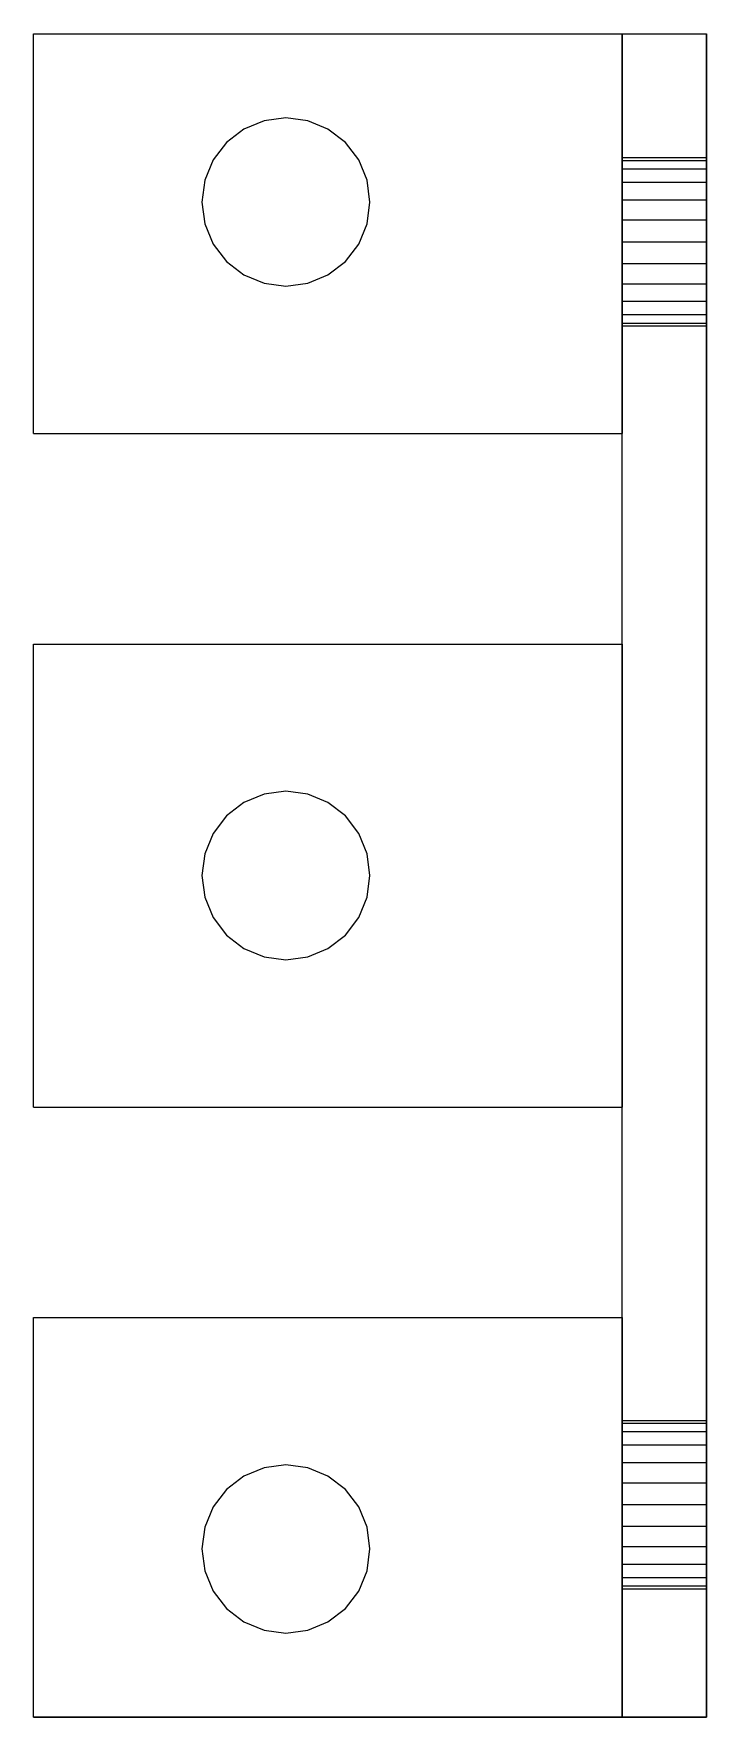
# Model space of a CAD drawing. Header units: metres. Extents: x -0.87 to 0.13, y -2.5 to 0.
import ezdxf

# ---------------------------------------------------------------- set-up
doc = ezdxf.new("R2010")
doc.units = ezdxf.units.M

msp = doc.modelspace()

# ---------------------------------------------------------------- linework, layer by layer
at = {"layer": 'MY3DLAYER'}
for p, q in [((0, -2.5), (0, 0)), ((0, 0), (0, 0, 0.875)), ((0, 0), (0.125, 0)), ((0.125, 0), (0.125, 0, 1)), ((0.125, -2.5), (0.125, 0)), ((-0.875, -0.5938, 1), (-0.875, 0, 1)), ((-0.875, 0, 1), (0.125, 0, 1)), ((-0.875, 0, 0.875), (0, 0, 0.875)), ((-0.875, 0, 0.875), (-0.875, 0, 1)), ((-0.875, -0.5938, 0.875), (-0.875, 0, 0.875)), ((0, 0, 0.875), (0, -0.5938, 0.875)), ((0.125, 0, 1), (0.125, -2.5, 1)), ((-0.5625, -0.1417, 1), (-0.5884, -0.1616, 1)), ((-0.5625, -0.1417, 0.875), (-0.5884, -0.1616, 0.875)), ((-0.5324, -0.1293, 1), (-0.5625, -0.1417, 1)), ((-0.5324, -0.1293, 0.875), (-0.5625, -0.1417, 0.875)), ((-0.5625, -0.1417, 1), (-0.5625, -0.1417, 0.875)), ((-0.5, -0.125, 1), (-0.5324, -0.1293, 1)), ((-0.5, -0.125, 0.875), (-0.5324, -0.1293, 0.875)), ((-0.5324, -0.1293, 1), (-0.5324, -0.1293, 0.875)), ((-0.4676, -0.1293, 1), (-0.5, -0.125, 1)), ((-0.5, -0.125, 1), (-0.5, -0.125, 0.875)), ((-0.4676, -0.1293, 0.875), (-0.5, -0.125, 0.875)), ((-0.4375, -0.1417, 1), (-0.4676, -0.1293, 1)), ((-0.4676, -0.1293, 1), (-0.4676, -0.1293, 0.875)), ((-0.4375, -0.1417, 0.875), (-0.4676, -0.1293, 0.875)), ((-0.4116, -0.1616, 1), (-0.4375, -0.1417, 1)), ((-0.4375, -0.1417, 1), (-0.4375, -0.1417, 0.875)), ((-0.4116, -0.1616, 0.875), (-0.4375, -0.1417, 0.875)), ((-0.5884, -0.1616, 1), (-0.6083, -0.1875, 1)), ((-0.5884, -0.1616, 0.875), (-0.6083, -0.1875, 0.875)), ((-0.5884, -0.1616, 1), (-0.5884, -0.1616, 0.875)), ((-0.3917, -0.1875, 1), (-0.4116, -0.1616, 1)), ((-0.3917, -0.1875, 0.875), (-0.4116, -0.1616, 0.875)), ((-0.4116, -0.1616, 1), (-0.4116, -0.1616, 0.875)), ((-0.6083, -0.1875, 1), (-0.6207, -0.2176, 1)), ((-0.6083, -0.1875, 0.875), (-0.6207, -0.2176, 0.875)), ((-0.6083, -0.1875, 1), (-0.6083, -0.1875, 0.875)), ((-0.3793, -0.2176, 1), (-0.3917, -0.1875, 1)), ((-0.3917, -0.1875, 1), (-0.3917, -0.1875, 0.875)), ((-0.3793, -0.2176, 0.875), (-0.3917, -0.1875, 0.875)), ((0, -0.1845, 0.6939), (0, -0.1888, 0.7262)), ((0, -0.1888, 0.6615), (0, -0.1845, 0.6939)), ((0.125, -0.1845, 0.6939), (0, -0.1845, 0.6939)), ((0, -0.1888, 0.7262), (0, -0.2012, 0.7564)), ((0, -0.2012, 0.6314), (0, -0.1888, 0.6615)), ((0.125, -0.1888, 0.7262), (0, -0.1888, 0.7262)), ((0.125, -0.1888, 0.6615), (0, -0.1888, 0.6615)), ((0.125, -0.1845, 0.6939), (0.125, -0.1888, 0.7262)), ((0.125, -0.1888, 0.6615), (0.125, -0.1845, 0.6939)), ((0.125, -0.2012, 0.6314), (0.125, -0.1888, 0.6615)), ((0.125, -0.1888, 0.7262), (0.125, -0.2012, 0.7564)), ((-0.6207, -0.2176, 1), (-0.625, -0.25, 1)), ((-0.6207, -0.2176, 0.875), (-0.625, -0.25, 0.875)), ((-0.6207, -0.2176, 1), (-0.6207, -0.2176, 0.875)), ((-0.375, -0.25, 1), (-0.3793, -0.2176, 1)), ((-0.3793, -0.2176, 1), (-0.3793, -0.2176, 0.875)), ((-0.375, -0.25, 0.875), (-0.3793, -0.2176, 0.875)), ((0, -0.2012, 0.7564), (0, -0.2211, 0.7823)), ((0, -0.2211, 0.6055), (0, -0.2012, 0.6314)), ((0.125, -0.2012, 0.7564), (0, -0.2012, 0.7564)), ((0.125, -0.2012, 0.6314), (0, -0.2012, 0.6314)), ((0, -0.2211, 0.7823), (0, -0.247, 0.8022)), ((0, -0.247, 0.5856), (0, -0.2211, 0.6055)), ((0.125, -0.2211, 0.7823), (0, -0.2211, 0.7823)), ((0.125, -0.2211, 0.6055), (0, -0.2211, 0.6055)), ((0.125, -0.2012, 0.7564), (0.125, -0.2211, 0.7823)), ((0.125, -0.2211, 0.6055), (0.125, -0.2012, 0.6314)), ((0.125, -0.2211, 0.7823), (0.125, -0.247, 0.8022)), ((0.125, -0.247, 0.5856), (0.125, -0.2211, 0.6055)), ((0, -0.247, 0.8022), (0, -0.2771, 0.8146)), ((0, -0.2771, 0.5732), (0, -0.247, 0.5856)), ((0.125, -0.247, 0.8022), (0, -0.247, 0.8022)), ((0.125, -0.247, 0.5856), (0, -0.247, 0.5856)), ((0.125, -0.2771, 0.5732), (0.125, -0.247, 0.5856)), ((0.125, -0.247, 0.8022), (0.125, -0.2771, 0.8146)), ((-0.625, -0.25, 1), (-0.6207, -0.2824, 1)), ((-0.625, -0.25, 0.875), (-0.6207, -0.2824, 0.875)), ((-0.625, -0.25, 1), (-0.625, -0.25, 0.875)), ((-0.3793, -0.2824, 1), (-0.375, -0.25, 1)), ((-0.3793, -0.2824, 0.875), (-0.375, -0.25, 0.875)), ((-0.375, -0.25, 1), (-0.375, -0.25, 0.875)), ((-0.6207, -0.2824, 1), (-0.6083, -0.3125, 1)), ((-0.6207, -0.2824, 0.875), (-0.6083, -0.3125, 0.875)), ((-0.6207, -0.2824, 1), (-0.6207, -0.2824, 0.875)), ((-0.3917, -0.3125, 1), (-0.3793, -0.2824, 1)), ((-0.3917, -0.3125, 0.875), (-0.3793, -0.2824, 0.875)), ((-0.3793, -0.2824, 1), (-0.3793, -0.2824, 0.875)), ((0, -0.2771, 0.8146), (0, -0.3095, 0.8189)), ((0, -0.3095, 0.5689), (0, -0.2771, 0.5732)), ((0.125, -0.2771, 0.8146), (0, -0.2771, 0.8146)), ((0.125, -0.2771, 0.5732), (0, -0.2771, 0.5732)), ((0.125, -0.3095, 0.5689), (0.125, -0.2771, 0.5732)), ((0.125, -0.2771, 0.8146), (0.125, -0.3095, 0.8189)), ((-0.6083, -0.3125, 1), (-0.5884, -0.3384, 1)), ((-0.6083, -0.3125, 0.875), (-0.5884, -0.3384, 0.875)), ((-0.6083, -0.3125, 1), (-0.6083, -0.3125, 0.875)), ((-0.4116, -0.3384, 1), (-0.3917, -0.3125, 1)), ((-0.4116, -0.3384, 0.875), (-0.3917, -0.3125, 0.875)), ((-0.3917, -0.3125, 1), (-0.3917, -0.3125, 0.875)), ((0, -0.3095, 0.8189), (0, -0.3418, 0.8146)), ((0, -0.3418, 0.5732), (0, -0.3095, 0.5689)), ((0.125, -0.3095, 0.8189), (0, -0.3095, 0.8189)), ((0.125, -0.3095, 0.5689), (0, -0.3095, 0.5689)), ((0.125, -0.3418, 0.5732), (0.125, -0.3095, 0.5689)), ((0.125, -0.3095, 0.8189), (0.125, -0.3418, 0.8146)), ((-0.5884, -0.3384, 1), (-0.5625, -0.3583, 1)), ((-0.5884, -0.3384, 1), (-0.5884, -0.3384, 0.875)), ((-0.5884, -0.3384, 0.875), (-0.5625, -0.3583, 0.875)), ((-0.4375, -0.3583, 1), (-0.4116, -0.3384, 1)), ((-0.4375, -0.3583, 0.875), (-0.4116, -0.3384, 0.875)), ((-0.4116, -0.3384, 1), (-0.4116, -0.3384, 0.875)), ((0, -0.3418, 0.8146), (0, -0.372, 0.8022)), ((0, -0.372, 0.5856), (0, -0.3418, 0.5732)), ((0.125, -0.3418, 0.5732), (0, -0.3418, 0.5732)), ((0.125, -0.3418, 0.8146), (0, -0.3418, 0.8146)), ((0.125, -0.372, 0.5856), (0.125, -0.3418, 0.5732)), ((0.125, -0.3418, 0.8146), (0.125, -0.372, 0.8022)), ((-0.5625, -0.3583, 1), (-0.5324, -0.3707, 1)), ((-0.5625, -0.3583, 1), (-0.5625, -0.3583, 0.875)), ((-0.5625, -0.3583, 0.875), (-0.5324, -0.3707, 0.875)), ((-0.5324, -0.3707, 1), (-0.5, -0.375, 1)), ((-0.5324, -0.3707, 1), (-0.5324, -0.3707, 0.875)), ((-0.5324, -0.3707, 0.875), (-0.5, -0.375, 0.875)), ((-0.5, -0.375, 1), (-0.4676, -0.3707, 1)), ((-0.5, -0.375, 0.875), (-0.4676, -0.3707, 0.875)), ((-0.4676, -0.3707, 1), (-0.4375, -0.3583, 1)), ((-0.4676, -0.3707, 0.875), (-0.4375, -0.3583, 0.875)), ((-0.4676, -0.3707, 1), (-0.4676, -0.3707, 0.875)), ((-0.4375, -0.3583, 1), (-0.4375, -0.3583, 0.875)), ((0, -0.372, 0.8022), (0, -0.3979, 0.7823)), ((0, -0.3979, 0.6055), (0, -0.372, 0.5856)), ((0.125, -0.372, 0.8022), (0, -0.372, 0.8022)), ((0.125, -0.372, 0.5856), (0, -0.372, 0.5856)), ((0.125, -0.3979, 0.6055), (0.125, -0.372, 0.5856)), ((0.125, -0.372, 0.8022), (0.125, -0.3979, 0.7823)), ((-0.5, -0.375, 1), (-0.5, -0.375, 0.875)), ((0, -0.4177, 0.6314), (0, -0.3979, 0.6055)), ((0, -0.3979, 0.7823), (0, -0.4177, 0.7564)), ((0.125, -0.3979, 0.7823), (0, -0.3979, 0.7823)), ((0.125, -0.3979, 0.6055), (0, -0.3979, 0.6055)), ((0.125, -0.4177, 0.6314), (0.125, -0.3979, 0.6055)), ((0.125, -0.3979, 0.7823), (0.125, -0.4177, 0.7564)), ((0, -0.4302, 0.6615), (0, -0.4177, 0.6314)), ((0, -0.4177, 0.7564), (0, -0.4302, 0.7262)), ((0.125, -0.4177, 0.7564), (0, -0.4177, 0.7564)), ((0.125, -0.4177, 0.6314), (0, -0.4177, 0.6314)), ((0.125, -0.4302, 0.6615), (0.125, -0.4177, 0.6314)), ((0.125, -0.4177, 0.7564), (0.125, -0.4302, 0.7262)), ((0, -0.4302, 0.7262), (0, -0.4345, 0.6939)), ((0, -0.4345, 0.6939), (0, -0.4302, 0.6615)), ((0.125, -0.4302, 0.7262), (0, -0.4302, 0.7262)), ((0.125, -0.4302, 0.6615), (0, -0.4302, 0.6615)), ((0.125, -0.4345, 0.6939), (0, -0.4345, 0.6939)), ((0.125, -0.4345, 0.6939), (0.125, -0.4302, 0.6615)), ((0.125, -0.4302, 0.7262), (0.125, -0.4345, 0.6939)), ((-0.875, -0.5938, 1), (0, -0.5938, 1)), ((-0.875, -0.5938, 0.875), (-0.875, -0.5938, 1)), ((-0.875, -0.5938, 0.875), (0, -0.5938, 0.875)), ((0, -0.9063, 1), (0, -0.5938, 1)), ((0, -0.5938, 0.875), (0, -0.5938, 1)), ((-0.875, -0.9063, 1), (0, -0.9063, 1)), ((-0.875, -1.5938, 1), (-0.875, -0.9063, 1)), ((-0.875, -0.9063, 0.875), (0, -0.9063, 0.875)), ((-0.875, -1.5938, 0.875), (-0.875, -0.9063, 0.875)), ((-0.875, -0.9063, 0.875), (-0.875, -0.9063, 1)), ((0, -0.9063, 0.875), (0, -1.5938, 0.875)), ((0, -0.9063, 0.875), (0, -0.9063, 1)), ((-0.5625, -1.1417, 1), (-0.5884, -1.1616, 1)), ((-0.5625, -1.1417, 0.875), (-0.5884, -1.1616, 0.875)), ((-0.5324, -1.1293, 1), (-0.5625, -1.1417, 1)), ((-0.5324, -1.1293, 0.875), (-0.5625, -1.1417, 0.875)), ((-0.5625, -1.1417, 0.875), (-0.5625, -1.1417, 1)), ((-0.5, -1.125, 1), (-0.5324, -1.1293, 1)), ((-0.5, -1.125, 0.875), (-0.5324, -1.1293, 0.875)), ((-0.5324, -1.1293, 0.875), (-0.5324, -1.1293, 1)), ((-0.4676, -1.1293, 1), (-0.5, -1.125, 1)), ((-0.4676, -1.1293, 0.875), (-0.5, -1.125, 0.875)), ((-0.5, -1.125, 0.875), (-0.5, -1.125, 1)), ((-0.4375, -1.1417, 1), (-0.4676, -1.1293, 1)), ((-0.4375, -1.1417, 0.875), (-0.4676, -1.1293, 0.875)), ((-0.4676, -1.1293, 0.875), (-0.4676, -1.1293, 1)), ((-0.4116, -1.1616, 1), (-0.4375, -1.1417, 1)), ((-0.4116, -1.1616, 0.875), (-0.4375, -1.1417, 0.875)), ((-0.4375, -1.1417, 0.875), (-0.4375, -1.1417, 1)), ((-0.5884, -1.1616, 1), (-0.6083, -1.1875, 1)), ((-0.5884, -1.1616, 0.875), (-0.6083, -1.1875, 0.875)), ((-0.5884, -1.1616, 0.875), (-0.5884, -1.1616, 1)), ((-0.3917, -1.1875, 1), (-0.4116, -1.1616, 1)), ((-0.3917, -1.1875, 0.875), (-0.4116, -1.1616, 0.875)), ((-0.4116, -1.1616, 0.875), (-0.4116, -1.1616, 1)), ((-0.6083, -1.1875, 1), (-0.6207, -1.2176, 1)), ((-0.6083, -1.1875, 0.875), (-0.6207, -1.2176, 0.875)), ((-0.6083, -1.1875, 0.875), (-0.6083, -1.1875, 1)), ((-0.3793, -1.2176, 1), (-0.3917, -1.1875, 1)), ((-0.3793, -1.2176, 0.875), (-0.3917, -1.1875, 0.875)), ((-0.3917, -1.1875, 0.875), (-0.3917, -1.1875, 1)), ((-0.6207, -1.2176, 1), (-0.625, -1.25, 1)), ((-0.6207, -1.2176, 0.875), (-0.625, -1.25, 0.875)), ((-0.6207, -1.2176, 0.875), (-0.6207, -1.2176, 1)), ((-0.375, -1.25, 1), (-0.3793, -1.2176, 1)), ((-0.375, -1.25, 0.875), (-0.3793, -1.2176, 0.875)), ((-0.3793, -1.2176, 0.875), (-0.3793, -1.2176, 1)), ((-0.625, -1.25, 1), (-0.6207, -1.2824, 1)), ((-0.625, -1.25, 0.875), (-0.6207, -1.2824, 0.875)), ((-0.625, -1.25, 0.875), (-0.625, -1.25, 1)), ((-0.3793, -1.2824, 1), (-0.375, -1.25, 1)), ((-0.3793, -1.2824, 0.875), (-0.375, -1.25, 0.875)), ((-0.375, -1.25, 0.875), (-0.375, -1.25, 1)), ((-0.6207, -1.2824, 1), (-0.6083, -1.3125, 1)), ((-0.6207, -1.2824, 0.875), (-0.6083, -1.3125, 0.875)), ((-0.6207, -1.2824, 0.875), (-0.6207, -1.2824, 1)), ((-0.3917, -1.3125, 1), (-0.3793, -1.2824, 1)), ((-0.3917, -1.3125, 0.875), (-0.3793, -1.2824, 0.875)), ((-0.3793, -1.2824, 0.875), (-0.3793, -1.2824, 1)), ((-0.6083, -1.3125, 1), (-0.5884, -1.3384, 1)), ((-0.6083, -1.3125, 0.875), (-0.5884, -1.3384, 0.875)), ((-0.6083, -1.3125, 0.875), (-0.6083, -1.3125, 1)), ((-0.4116, -1.3384, 1), (-0.3917, -1.3125, 1)), ((-0.4116, -1.3384, 0.875), (-0.3917, -1.3125, 0.875)), ((-0.3917, -1.3125, 0.875), (-0.3917, -1.3125, 1)), ((-0.5884, -1.3384, 1), (-0.5625, -1.3583, 1)), ((-0.5884, -1.3384, 0.875), (-0.5625, -1.3583, 0.875)), ((-0.5884, -1.3384, 0.875), (-0.5884, -1.3384, 1)), ((-0.4375, -1.3583, 1), (-0.4116, -1.3384, 1)), ((-0.4375, -1.3583, 0.875), (-0.4116, -1.3384, 0.875)), ((-0.4116, -1.3384, 0.875), (-0.4116, -1.3384, 1)), ((-0.5625, -1.3583, 1), (-0.5324, -1.3707, 1)), ((-0.5625, -1.3583, 0.875), (-0.5324, -1.3707, 0.875)), ((-0.5625, -1.3583, 0.875), (-0.5625, -1.3583, 1)), ((-0.5324, -1.3707, 1), (-0.5, -1.375, 1)), ((-0.5324, -1.3707, 0.875), (-0.5, -1.375, 0.875)), ((-0.5324, -1.3707, 0.875), (-0.5324, -1.3707, 1)), ((-0.5, -1.375, 1), (-0.4676, -1.3707, 1)), ((-0.5, -1.375, 0.875), (-0.4676, -1.3707, 0.875)), ((-0.4676, -1.3707, 1), (-0.4375, -1.3583, 1)), ((-0.4676, -1.3707, 0.875), (-0.4375, -1.3583, 0.875)), ((-0.4676, -1.3707, 0.875), (-0.4676, -1.3707, 1)), ((-0.4375, -1.3583, 0.875), (-0.4375, -1.3583, 1)), ((-0.5, -1.375, 0.875), (-0.5, -1.375, 1)), ((-0.875, -1.5938, 1), (0, -1.5938, 1)), ((-0.875, -1.5938, 0.875), (0, -1.5938, 0.875)), ((-0.875, -1.5938, 1), (-0.875, -1.5938, 0.875)), ((0, -1.9063, 1), (0, -1.5938, 1)), ((0, -1.5938, 1), (0, -1.5938, 0.875)), ((-0.875, -2.5, 1), (-0.875, -1.9063, 1)), ((-0.875, -1.9063, 1), (0, -1.9063, 1)), ((-0.875, -1.9063, 0.875), (0, -1.9063, 0.875)), ((-0.875, -2.5, 0.875), (-0.875, -1.9063, 0.875)), ((-0.875, -1.9063, 1), (-0.875, -1.9063, 0.875)), ((0, -1.9063, 1), (0, -1.9063, 0.875)), ((0, -1.9063, 0.875), (0, -2.5, 0.875)), ((0, -2.0595, 0.6939), (0, -2.0638, 0.7262)), ((0, -2.0638, 0.6615), (0, -2.0595, 0.6939)), ((0.125, -2.0595, 0.6939), (0, -2.0595, 0.6939)), ((0, -2.0638, 0.7262), (0, -2.0762, 0.7564)), ((0, -2.0762, 0.6314), (0, -2.0638, 0.6615)), ((0.125, -2.0638, 0.7262), (0, -2.0638, 0.7262)), ((0.125, -2.0638, 0.6615), (0, -2.0638, 0.6615)), ((0.125, -2.0595, 0.6939), (0.125, -2.0638, 0.7262)), ((0.125, -2.0638, 0.6615), (0.125, -2.0595, 0.6939)), ((0.125, -2.0762, 0.6314), (0.125, -2.0638, 0.6615)), ((0.125, -2.0638, 0.7262), (0.125, -2.0762, 0.7564)), ((0, -2.0762, 0.7564), (0, -2.0961, 0.7823)), ((0, -2.0961, 0.6055), (0, -2.0762, 0.6314)), ((0.125, -2.0762, 0.7564), (0, -2.0762, 0.7564)), ((0.125, -2.0762, 0.6314), (0, -2.0762, 0.6314)), ((0, -2.0961, 0.7823), (0, -2.122, 0.8022)), ((0, -2.122, 0.5856), (0, -2.0961, 0.6055)), ((0.125, -2.0961, 0.7823), (0, -2.0961, 0.7823)), ((0.125, -2.0961, 0.6055), (0, -2.0961, 0.6055)), ((0.125, -2.0961, 0.6055), (0.125, -2.0762, 0.6314)), ((0.125, -2.0762, 0.7564), (0.125, -2.0961, 0.7823)), ((0.125, -2.122, 0.5856), (0.125, -2.0961, 0.6055)), ((0.125, -2.0961, 0.7823), (0.125, -2.122, 0.8022)), ((-0.5, -2.125, 1), (-0.5324, -2.1293, 1)), ((-0.5, -2.125, 0.875), (-0.5324, -2.1293, 0.875)), ((-0.4676, -2.1293, 1), (-0.5, -2.125, 1)), ((-0.4676, -2.1293, 0.875), (-0.5, -2.125, 0.875)), ((-0.5, -2.125, 0.875), (-0.5, -2.125, 1)), ((0, -2.122, 0.8022), (0, -2.1521, 0.8146)), ((0, -2.1521, 0.5732), (0, -2.122, 0.5856)), ((0.125, -2.122, 0.8022), (0, -2.122, 0.8022)), ((0.125, -2.122, 0.5856), (0, -2.122, 0.5856)), ((0.125, -2.1521, 0.5732), (0.125, -2.122, 0.5856)), ((0.125, -2.122, 0.8022), (0.125, -2.1521, 0.8146)), ((-0.5625, -2.1417, 1), (-0.5884, -2.1616, 1)), ((-0.5625, -2.1417, 0.875), (-0.5884, -2.1616, 0.875)), ((-0.5324, -2.1293, 1), (-0.5625, -2.1417, 1)), ((-0.5324, -2.1293, 0.875), (-0.5625, -2.1417, 0.875)), ((-0.5625, -2.1417, 0.875), (-0.5625, -2.1417, 1)), ((-0.5324, -2.1293, 0.875), (-0.5324, -2.1293, 1)), ((-0.4375, -2.1417, 1), (-0.4676, -2.1293, 1)), ((-0.4375, -2.1417, 0.875), (-0.4676, -2.1293, 0.875)), ((-0.4676, -2.1293, 0.875), (-0.4676, -2.1293, 1)), ((-0.4116, -2.1616, 1), (-0.4375, -2.1417, 1)), ((-0.4116, -2.1616, 0.875), (-0.4375, -2.1417, 0.875)), ((-0.4375, -2.1417, 0.875), (-0.4375, -2.1417, 1)), ((-0.5884, -2.1616, 1), (-0.6083, -2.1875, 1)), ((-0.5884, -2.1616, 0.875), (-0.6083, -2.1875, 0.875)), ((-0.5884, -2.1616, 0.875), (-0.5884, -2.1616, 1)), ((-0.3917, -2.1875, 1), (-0.4116, -2.1616, 1)), ((-0.3917, -2.1875, 0.875), (-0.4116, -2.1616, 0.875)), ((-0.4116, -2.1616, 0.875), (-0.4116, -2.1616, 1)), ((0, -2.1521, 0.8146), (0, -2.1845, 0.8189)), ((0, -2.1845, 0.5689), (0, -2.1521, 0.5732)), ((0.125, -2.1521, 0.8146), (0, -2.1521, 0.8146)), ((0.125, -2.1521, 0.5732), (0, -2.1521, 0.5732)), ((0.125, -2.1845, 0.5689), (0.125, -2.1521, 0.5732)), ((0.125, -2.1521, 0.8146), (0.125, -2.1845, 0.8189)), ((-0.6083, -2.1875, 1), (-0.6207, -2.2176, 1)), ((-0.6083, -2.1875, 0.875), (-0.6207, -2.2176, 0.875)), ((-0.6083, -2.1875, 0.875), (-0.6083, -2.1875, 1)), ((-0.3793, -2.2176, 1), (-0.3917, -2.1875, 1)), ((-0.3793, -2.2176, 0.875), (-0.3917, -2.1875, 0.875)), ((-0.3917, -2.1875, 0.875), (-0.3917, -2.1875, 1)), ((0, -2.1845, 0.8189), (0, -2.2168, 0.8146)), ((0, -2.2168, 0.5732), (0, -2.1845, 0.5689)), ((0.125, -2.1845, 0.8189), (0, -2.1845, 0.8189)), ((0.125, -2.1845, 0.5689), (0, -2.1845, 0.5689)), ((0.125, -2.2168, 0.5732), (0.125, -2.1845, 0.5689)), ((0.125, -2.1845, 0.8189), (0.125, -2.2168, 0.8146)), ((-0.6207, -2.2176, 1), (-0.625, -2.25, 1)), ((-0.6207, -2.2176, 0.875), (-0.625, -2.25, 0.875)), ((-0.6207, -2.2176, 0.875), (-0.6207, -2.2176, 1)), ((-0.375, -2.25, 1), (-0.3793, -2.2176, 1)), ((-0.375, -2.25, 0.875), (-0.3793, -2.2176, 0.875)), ((-0.3793, -2.2176, 0.875), (-0.3793, -2.2176, 1)), ((0, -2.2168, 0.8146), (0, -2.247, 0.8022)), ((0, -2.247, 0.5856), (0, -2.2168, 0.5732)), ((0.125, -2.2168, 0.8146), (0, -2.2168, 0.8146)), ((0.125, -2.2168, 0.5732), (0, -2.2168, 0.5732)), ((0.125, -2.247, 0.5856), (0.125, -2.2168, 0.5732)), ((0.125, -2.2168, 0.8146), (0.125, -2.247, 0.8022)), ((-0.625, -2.25, 1), (-0.6207, -2.2824, 1)), ((-0.625, -2.25, 0.875), (-0.6207, -2.2824, 0.875)), ((-0.625, -2.25, 0.875), (-0.625, -2.25, 1)), ((-0.3793, -2.2824, 1), (-0.375, -2.25, 1)), ((-0.3793, -2.2824, 0.875), (-0.375, -2.25, 0.875)), ((-0.375, -2.25, 0.875), (-0.375, -2.25, 1)), ((0, -2.247, 0.8022), (0, -2.2729, 0.7823)), ((0, -2.2729, 0.6055), (0, -2.247, 0.5856)), ((0.125, -2.247, 0.8022), (0, -2.247, 0.8022)), ((0.125, -2.247, 0.5856), (0, -2.247, 0.5856)), ((0.125, -2.2729, 0.6055), (0.125, -2.247, 0.5856)), ((0.125, -2.247, 0.8022), (0.125, -2.2729, 0.7823)), ((0, -2.2729, 0.7823), (0, -2.2927, 0.7564)), ((0, -2.2927, 0.6314), (0, -2.2729, 0.6055)), ((0.125, -2.2729, 0.7823), (0, -2.2729, 0.7823)), ((0.125, -2.2729, 0.6055), (0, -2.2729, 0.6055)), ((0.125, -2.2927, 0.6314), (0.125, -2.2729, 0.6055)), ((0.125, -2.2729, 0.7823), (0.125, -2.2927, 0.7564)), ((-0.6207, -2.2824, 1), (-0.6083, -2.3125, 1)), ((-0.6207, -2.2824, 0.875), (-0.6083, -2.3125, 0.875)), ((-0.6207, -2.2824, 0.875), (-0.6207, -2.2824, 1)), ((-0.3917, -2.3125, 1), (-0.3793, -2.2824, 1)), ((-0.3917, -2.3125, 0.875), (-0.3793, -2.2824, 0.875)), ((-0.3793, -2.2824, 0.875), (-0.3793, -2.2824, 1)), ((0, -2.2927, 0.7564), (0, -2.3052, 0.7262)), ((0, -2.3052, 0.6615), (0, -2.2927, 0.6314)), ((0.125, -2.2927, 0.7564), (0, -2.2927, 0.7564)), ((0.125, -2.2927, 0.6314), (0, -2.2927, 0.6314)), ((0.125, -2.3052, 0.6615), (0.125, -2.2927, 0.6314)), ((0.125, -2.2927, 0.7564), (0.125, -2.3052, 0.7262)), ((-0.6083, -2.3125, 1), (-0.5884, -2.3384, 1)), ((-0.6083, -2.3125, 0.875), (-0.5884, -2.3384, 0.875)), ((-0.6083, -2.3125, 0.875), (-0.6083, -2.3125, 1)), ((-0.4116, -2.3384, 1), (-0.3917, -2.3125, 1)), ((-0.4116, -2.3384, 0.875), (-0.3917, -2.3125, 0.875)), ((-0.3917, -2.3125, 0.875), (-0.3917, -2.3125, 1)), ((0, -2.3052, 0.7262), (0, -2.3095, 0.6939)), ((0, -2.3095, 0.6939), (0, -2.3052, 0.6615)), ((0.125, -2.3052, 0.7262), (0, -2.3052, 0.7262)), ((0.125, -2.3052, 0.6615), (0, -2.3052, 0.6615)), ((0.125, -2.3095, 0.6939), (0, -2.3095, 0.6939)), ((0.125, -2.3095, 0.6939), (0.125, -2.3052, 0.6615)), ((0.125, -2.3052, 0.7262), (0.125, -2.3095, 0.6939)), ((-0.5884, -2.3384, 1), (-0.5625, -2.3583, 1)), ((-0.5884, -2.3384, 0.875), (-0.5625, -2.3583, 0.875)), ((-0.5884, -2.3384, 0.875), (-0.5884, -2.3384, 1)), ((-0.4375, -2.3583, 1), (-0.4116, -2.3384, 1)), ((-0.4375, -2.3583, 0.875), (-0.4116, -2.3384, 0.875)), ((-0.4116, -2.3384, 0.875), (-0.4116, -2.3384, 1)), ((-0.5625, -2.3583, 1), (-0.5324, -2.3707, 1)), ((-0.5625, -2.3583, 0.875), (-0.5324, -2.3707, 0.875)), ((-0.5625, -2.3583, 0.875), (-0.5625, -2.3583, 1)), ((-0.5324, -2.3707, 1), (-0.5, -2.375, 1)), ((-0.5324, -2.3707, 0.875), (-0.5, -2.375, 0.875)), ((-0.5324, -2.3707, 0.875), (-0.5324, -2.3707, 1)), ((-0.5, -2.375, 1), (-0.4676, -2.3707, 1)), ((-0.5, -2.375, 0.875), (-0.4676, -2.3707, 0.875)), ((-0.5, -2.375, 0.875), (-0.5, -2.375, 1)), ((-0.4676, -2.3707, 1), (-0.4375, -2.3583, 1)), ((-0.4676, -2.3707, 0.875), (-0.4375, -2.3583, 0.875)), ((-0.4676, -2.3707, 0.875), (-0.4676, -2.3707, 1)), ((-0.4375, -2.3583, 0.875), (-0.4375, -2.3583, 1)), ((-0.875, -2.5, 0.875), (0, -2.5, 0.875)), ((-0.875, -2.5, 1), (-0.875, -2.5, 0.875)), ((0.125, -2.5, 1), (-0.875, -2.5, 1)), ((0, -2.5, 0.875), (0, -2.5)), ((0, -2.5), (0.125, -2.5)), ((0.125, -2.5, 1), (0.125, -2.5))]:
    msp.add_line(p, q, dxfattribs=at)

doc.saveas('drawing.dxf')
